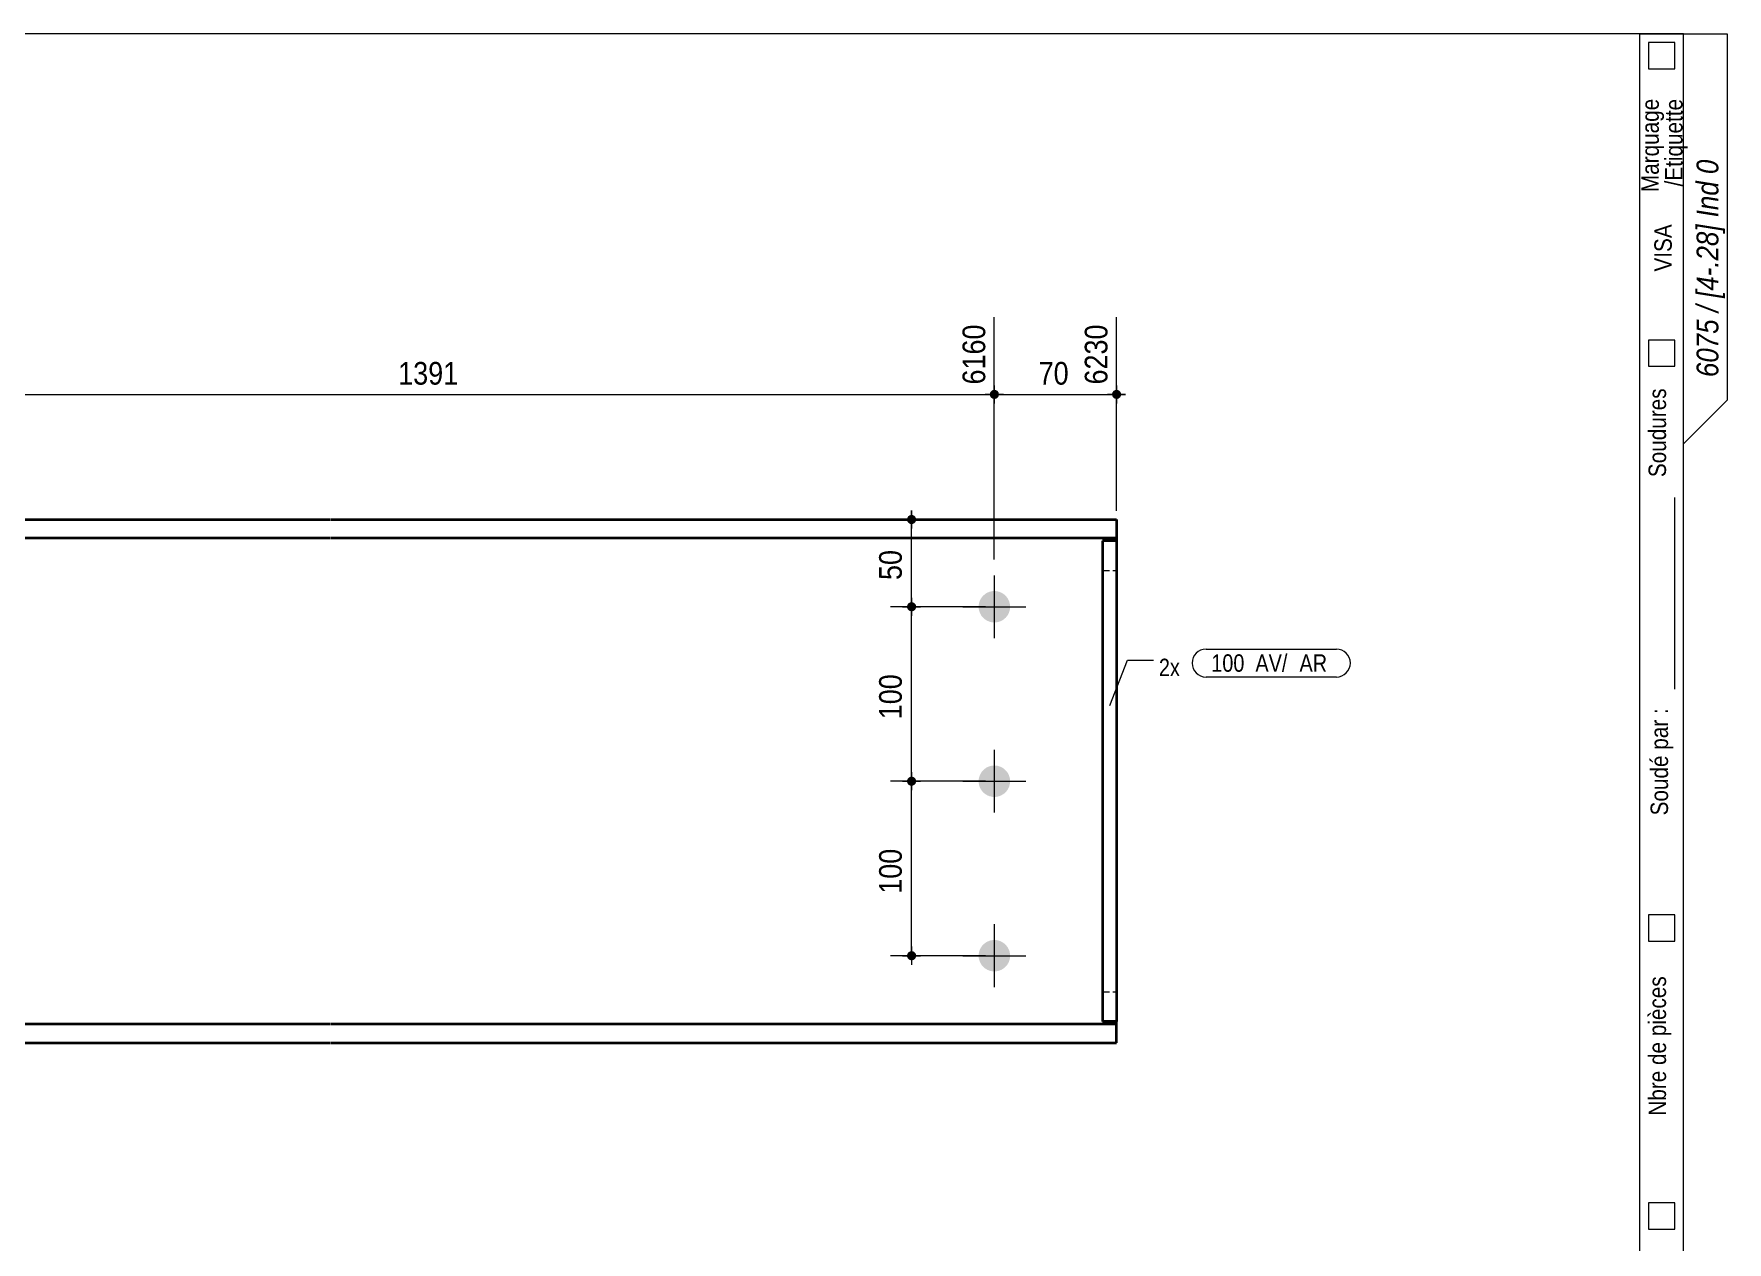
# Model space of a CAD drawing. Header units: millimetres. Extents: x 2 to 410, y 5 to 282.
# Drawn here: x 216 to 410, y 143.5 to 282 of the extents above; entities that cross this region are included whole.
import ezdxf

# ---------------------------------------------------------------- set-up
doc = ezdxf.new("R2010")
doc.units = ezdxf.units.MM
doc.linetypes.add('CACHE2', pattern=[1.190625, 0.79375, -0.396875])
for name, color, linetype, lineweight in [('Autre type objet', 1, 'Continuous', 0), ('Boulon', 7, 'Continuous', 0), ('Cache', 7, 'Continuous', 0), ('Cotation', 7, 'Continuous', 0), ('Feuille dessin', 5, 'Continuous', 0), ('Piece', 2, 'Continuous', 0), ('Repère pièce', 3, 'Continuous', 0)]:
    doc.layers.add(name, color=color, linetype=linetype, lineweight=lineweight)
doc.styles.add('ARIAL', font='ARIAL.TTF')
doc.styles.add('ARIAL_ITALIC', font='ARIALI.TTF')
doc.styles.add('COMIC_SANS_MS', font='COMIC.TTF')

# ---------------------------------------------------------------- blocks, each defined once
blk = doc.blocks.new('*A4')
at = {"layer": 'Boulon'}
for points in [[(327.85, 216.29), (327.85, 216.24), (327.85, 216.2), (327.85, 216.15), (327.84, 216.11), (327.84, 216.07), (327.83, 216.02), (327.82, 215.98), (327.81, 215.94), (327.8, 215.89), (327.79, 215.85), (327.78, 215.81), (327.76, 215.77), (327.75, 215.72), (327.73, 215.68), (327.72, 215.64), (327.7, 215.6), (327.68, 215.56), (327.66, 215.52), (327.64, 215.48), (327.62, 215.44), (327.6, 215.41), (327.58, 215.37), (327.55, 215.33), (327.53, 215.29), (327.5, 215.26), (327.47, 215.22), (327.45, 215.19), (327.42, 215.16), (327.39, 215.12), (327.36, 215.09), (327.33, 215.06), (327.3, 215.03), (327.26, 215), (327.23, 214.97), (327.2, 214.94), (327.16, 214.91), (327.13, 214.89), (327.09, 214.86), (327.05, 214.83), (327.02, 214.81), (326.98, 214.79), (326.94, 214.77), (326.9, 214.74), (326.86, 214.72), (326.82, 214.7), (326.78, 214.69), (326.74, 214.67), (326.7, 214.65), (326.66, 214.64), (326.62, 214.62), (326.58, 214.61), (326.54, 214.6), (326.49, 214.59), (326.45, 214.58), (326.41, 214.57), (326.36, 214.56), (326.32, 214.55), (326.28, 214.54), (326.23, 214.54), (326.19, 214.54), (326.14, 214.53), (326.1, 214.53), (326.05, 214.53), (326.01, 214.53), (325.97, 214.53), (325.92, 214.54), (325.88, 214.54), (325.83, 214.54), (325.79, 214.55), (325.75, 214.56), (325.7, 214.57), (325.66, 214.58), (325.62, 214.59), (325.57, 214.6), (325.53, 214.61), (325.49, 214.62), (325.45, 214.64), (325.41, 214.65), (325.37, 214.67), (325.33, 214.69), (325.29, 214.7), (325.25, 214.72), (325.21, 214.74), (325.17, 214.77), (325.13, 214.79), (325.09, 214.81), (325.05, 214.83), (325.02, 214.86), (324.98, 214.89), (324.95, 214.91), (324.91, 214.94), (324.88, 214.97), (324.85, 215), (324.81, 215.03), (324.78, 215.06), (324.75, 215.09), (324.72, 215.12), (324.69, 215.16), (324.66, 215.19), (324.64, 215.22), (324.61, 215.26), (324.58, 215.29), (324.56, 215.33), (324.53, 215.37), (324.51, 215.41), (324.49, 215.44), (324.47, 215.48), (324.45, 215.52), (324.43, 215.56), (324.41, 215.6), (324.39, 215.64), (324.38, 215.68), (324.36, 215.72), (324.35, 215.77), (324.33, 215.81), (324.32, 215.85), (324.31, 215.89), (324.3, 215.94), (324.29, 215.98), (324.28, 216.02), (324.27, 216.07), (324.27, 216.11), (324.26, 216.15), (324.26, 216.2), (324.26, 216.24), (324.26, 216.29), (324.25, 216.33), (324.26, 216.38), (324.26, 216.42), (324.26, 216.46), (324.26, 216.51), (324.27, 216.55), (324.27, 216.6), (324.28, 216.64), (324.29, 216.68), (324.3, 216.73), (324.31, 216.77), (324.32, 216.81), (324.33, 216.85), (324.35, 216.9), (324.36, 216.94), (324.38, 216.98), (324.39, 217.02), (324.41, 217.06), (324.43, 217.1), (324.45, 217.14), (324.47, 217.18), (324.49, 217.22), (324.51, 217.26), (324.53, 217.29), (324.56, 217.33), (324.58, 217.37), (324.61, 217.4), (324.64, 217.44), (324.66, 217.47), (324.69, 217.51), (324.72, 217.54), (324.75, 217.57), (324.78, 217.6), (324.81, 217.63), (324.85, 217.67), (324.88, 217.69), (324.91, 217.72), (324.95, 217.75), (324.98, 217.78), (325.02, 217.8), (325.05, 217.83), (325.09, 217.85), (325.13, 217.88), (325.17, 217.9), (325.21, 217.92), (325.25, 217.94), (325.29, 217.96), (325.33, 217.98), (325.37, 217.99), (325.41, 218.01), (325.45, 218.03), (325.49, 218.04), (325.53, 218.05), (325.57, 218.07), (325.62, 218.08), (325.66, 218.09), (325.7, 218.1), (325.75, 218.1), (325.79, 218.11), (325.83, 218.12), (325.88, 218.12), (325.92, 218.13), (325.97, 218.13), (326.01, 218.13), (326.05, 218.13), (326.1, 218.13), (326.14, 218.13), (326.19, 218.13), (326.23, 218.12), (326.28, 218.12), (326.32, 218.11), (326.36, 218.1), (326.41, 218.1), (326.45, 218.09), (326.49, 218.08), (326.54, 218.07), (326.58, 218.05), (326.62, 218.04), (326.66, 218.03), (326.7, 218.01), (326.74, 217.99), (326.78, 217.98), (326.82, 217.96), (326.86, 217.94), (326.9, 217.92), (326.94, 217.9), (326.98, 217.88), (327.02, 217.85), (327.05, 217.83), (327.09, 217.8), (327.13, 217.78), (327.16, 217.75), (327.2, 217.72), (327.23, 217.69), (327.26, 217.67), (327.3, 217.63), (327.33, 217.6), (327.36, 217.57), (327.39, 217.54), (327.42, 217.51), (327.45, 217.47), (327.47, 217.44), (327.5, 217.4), (327.53, 217.37), (327.55, 217.33), (327.58, 217.29), (327.6, 217.26), (327.62, 217.22), (327.64, 217.18), (327.66, 217.14), (327.68, 217.1), (327.7, 217.06), (327.72, 217.02), (327.73, 216.98), (327.75, 216.94), (327.76, 216.9), (327.78, 216.85), (327.79, 216.81), (327.8, 216.77), (327.81, 216.73), (327.82, 216.68), (327.83, 216.64), (327.84, 216.6), (327.84, 216.55), (327.85, 216.51), (327.85, 216.46), (327.85, 216.42), (327.85, 216.38), (327.85, 216.33)], [(327.85, 196.29), (327.85, 196.24), (327.85, 196.2), (327.85, 196.15), (327.84, 196.11), (327.84, 196.07), (327.83, 196.02), (327.82, 195.98), (327.81, 195.94), (327.8, 195.89), (327.79, 195.85), (327.78, 195.81), (327.76, 195.77), (327.75, 195.72), (327.73, 195.68), (327.72, 195.64), (327.7, 195.6), (327.68, 195.56), (327.66, 195.52), (327.64, 195.48), (327.62, 195.44), (327.6, 195.41), (327.58, 195.37), (327.55, 195.33), (327.53, 195.29), (327.5, 195.26), (327.47, 195.22), (327.45, 195.19), (327.42, 195.16), (327.39, 195.12), (327.36, 195.09), (327.33, 195.06), (327.3, 195.03), (327.26, 195), (327.23, 194.97), (327.2, 194.94), (327.16, 194.91), (327.13, 194.89), (327.09, 194.86), (327.05, 194.83), (327.02, 194.81), (326.98, 194.79), (326.94, 194.77), (326.9, 194.74), (326.86, 194.72), (326.82, 194.7), (326.78, 194.69), (326.74, 194.67), (326.7, 194.65), (326.66, 194.64), (326.62, 194.62), (326.58, 194.61), (326.54, 194.6), (326.49, 194.59), (326.45, 194.58), (326.41, 194.57), (326.36, 194.56), (326.32, 194.55), (326.28, 194.54), (326.23, 194.54), (326.19, 194.54), (326.14, 194.53), (326.1, 194.53), (326.05, 194.53), (326.01, 194.53), (325.97, 194.53), (325.92, 194.54), (325.88, 194.54), (325.83, 194.54), (325.79, 194.55), (325.75, 194.56), (325.7, 194.57), (325.66, 194.58), (325.62, 194.59), (325.57, 194.6), (325.53, 194.61), (325.49, 194.62), (325.45, 194.64), (325.41, 194.65), (325.37, 194.67), (325.33, 194.69), (325.29, 194.7), (325.25, 194.72), (325.21, 194.74), (325.17, 194.77), (325.13, 194.79), (325.09, 194.81), (325.05, 194.83), (325.02, 194.86), (324.98, 194.89), (324.95, 194.91), (324.91, 194.94), (324.88, 194.97), (324.85, 195), (324.81, 195.03), (324.78, 195.06), (324.75, 195.09), (324.72, 195.12), (324.69, 195.16), (324.66, 195.19), (324.64, 195.22), (324.61, 195.26), (324.58, 195.29), (324.56, 195.33), (324.53, 195.37), (324.51, 195.41), (324.49, 195.44), (324.47, 195.48), (324.45, 195.52), (324.43, 195.56), (324.41, 195.6), (324.39, 195.64), (324.38, 195.68), (324.36, 195.72), (324.35, 195.77), (324.33, 195.81), (324.32, 195.85), (324.31, 195.89), (324.3, 195.94), (324.29, 195.98), (324.28, 196.02), (324.27, 196.07), (324.27, 196.11), (324.26, 196.15), (324.26, 196.2), (324.26, 196.24), (324.26, 196.29), (324.25, 196.33), (324.26, 196.38), (324.26, 196.42), (324.26, 196.46), (324.26, 196.51), (324.27, 196.55), (324.27, 196.6), (324.28, 196.64), (324.29, 196.68), (324.3, 196.73), (324.31, 196.77), (324.32, 196.81), (324.33, 196.85), (324.35, 196.9), (324.36, 196.94), (324.38, 196.98), (324.39, 197.02), (324.41, 197.06), (324.43, 197.1), (324.45, 197.14), (324.47, 197.18), (324.49, 197.22), (324.51, 197.26), (324.53, 197.29), (324.56, 197.33), (324.58, 197.37), (324.61, 197.4), (324.64, 197.44), (324.66, 197.47), (324.69, 197.51), (324.72, 197.54), (324.75, 197.57), (324.78, 197.6), (324.81, 197.63), (324.85, 197.67), (324.88, 197.69), (324.91, 197.72), (324.95, 197.75), (324.98, 197.78), (325.02, 197.8), (325.05, 197.83), (325.09, 197.85), (325.13, 197.88), (325.17, 197.9), (325.21, 197.92), (325.25, 197.94), (325.29, 197.96), (325.33, 197.98), (325.37, 197.99), (325.41, 198.01), (325.45, 198.03), (325.49, 198.04), (325.53, 198.05), (325.57, 198.07), (325.62, 198.08), (325.66, 198.09), (325.7, 198.1), (325.75, 198.1), (325.79, 198.11), (325.83, 198.12), (325.88, 198.12), (325.92, 198.13), (325.97, 198.13), (326.01, 198.13), (326.05, 198.13), (326.1, 198.13), (326.14, 198.13), (326.19, 198.13), (326.23, 198.12), (326.28, 198.12), (326.32, 198.11), (326.36, 198.1), (326.41, 198.1), (326.45, 198.09), (326.49, 198.08), (326.54, 198.07), (326.58, 198.05), (326.62, 198.04), (326.66, 198.03), (326.7, 198.01), (326.74, 197.99), (326.78, 197.98), (326.82, 197.96), (326.86, 197.94), (326.9, 197.92), (326.94, 197.9), (326.98, 197.88), (327.02, 197.85), (327.05, 197.83), (327.09, 197.8), (327.13, 197.78), (327.16, 197.75), (327.2, 197.72), (327.23, 197.69), (327.26, 197.67), (327.3, 197.63), (327.33, 197.6), (327.36, 197.57), (327.39, 197.54), (327.42, 197.51), (327.45, 197.47), (327.47, 197.44), (327.5, 197.4), (327.53, 197.37), (327.55, 197.33), (327.58, 197.29), (327.6, 197.26), (327.62, 197.22), (327.64, 197.18), (327.66, 197.14), (327.68, 197.1), (327.7, 197.06), (327.72, 197.02), (327.73, 196.98), (327.75, 196.94), (327.76, 196.9), (327.78, 196.85), (327.79, 196.81), (327.8, 196.77), (327.81, 196.73), (327.82, 196.68), (327.83, 196.64), (327.84, 196.6), (327.84, 196.55), (327.85, 196.51), (327.85, 196.46), (327.85, 196.42), (327.85, 196.38), (327.85, 196.33)], [(327.85, 176.29), (327.85, 176.24), (327.85, 176.2), (327.85, 176.15), (327.84, 176.11), (327.84, 176.07), (327.83, 176.02), (327.82, 175.98), (327.81, 175.94), (327.8, 175.89), (327.79, 175.85), (327.78, 175.81), (327.76, 175.77), (327.75, 175.72), (327.73, 175.68), (327.72, 175.64), (327.7, 175.6), (327.68, 175.56), (327.66, 175.52), (327.64, 175.48), (327.62, 175.44), (327.6, 175.41), (327.58, 175.37), (327.55, 175.33), (327.53, 175.29), (327.5, 175.26), (327.47, 175.22), (327.45, 175.19), (327.42, 175.16), (327.39, 175.12), (327.36, 175.09), (327.33, 175.06), (327.3, 175.03), (327.26, 175), (327.23, 174.97), (327.2, 174.94), (327.16, 174.91), (327.13, 174.89), (327.09, 174.86), (327.05, 174.83), (327.02, 174.81), (326.98, 174.79), (326.94, 174.77), (326.9, 174.74), (326.86, 174.72), (326.82, 174.7), (326.78, 174.69), (326.74, 174.67), (326.7, 174.65), (326.66, 174.64), (326.62, 174.62), (326.58, 174.61), (326.54, 174.6), (326.49, 174.59), (326.45, 174.58), (326.41, 174.57), (326.36, 174.56), (326.32, 174.55), (326.28, 174.54), (326.23, 174.54), (326.19, 174.54), (326.14, 174.53), (326.1, 174.53), (326.05, 174.53), (326.01, 174.53), (325.97, 174.53), (325.92, 174.54), (325.88, 174.54), (325.83, 174.54), (325.79, 174.55), (325.75, 174.56), (325.7, 174.57), (325.66, 174.58), (325.62, 174.59), (325.57, 174.6), (325.53, 174.61), (325.49, 174.62), (325.45, 174.64), (325.41, 174.65), (325.37, 174.67), (325.33, 174.69), (325.29, 174.7), (325.25, 174.72), (325.21, 174.74), (325.17, 174.77), (325.13, 174.79), (325.09, 174.81), (325.05, 174.83), (325.02, 174.86), (324.98, 174.89), (324.95, 174.91), (324.91, 174.94), (324.88, 174.97), (324.85, 175), (324.81, 175.03), (324.78, 175.06), (324.75, 175.09), (324.72, 175.12), (324.69, 175.16), (324.66, 175.19), (324.64, 175.22), (324.61, 175.26), (324.58, 175.29), (324.56, 175.33), (324.53, 175.37), (324.51, 175.41), (324.49, 175.44), (324.47, 175.48), (324.45, 175.52), (324.43, 175.56), (324.41, 175.6), (324.39, 175.64), (324.38, 175.68), (324.36, 175.72), (324.35, 175.77), (324.33, 175.81), (324.32, 175.85), (324.31, 175.89), (324.3, 175.94), (324.29, 175.98), (324.28, 176.02), (324.27, 176.07), (324.27, 176.11), (324.26, 176.15), (324.26, 176.2), (324.26, 176.24), (324.26, 176.29), (324.25, 176.33), (324.26, 176.38), (324.26, 176.42), (324.26, 176.46), (324.26, 176.51), (324.27, 176.55), (324.27, 176.6), (324.28, 176.64), (324.29, 176.68), (324.3, 176.73), (324.31, 176.77), (324.32, 176.81), (324.33, 176.85), (324.35, 176.9), (324.36, 176.94), (324.38, 176.98), (324.39, 177.02), (324.41, 177.06), (324.43, 177.1), (324.45, 177.14), (324.47, 177.18), (324.49, 177.22), (324.51, 177.26), (324.53, 177.29), (324.56, 177.33), (324.58, 177.37), (324.61, 177.4), (324.64, 177.44), (324.66, 177.47), (324.69, 177.51), (324.72, 177.54), (324.75, 177.57), (324.78, 177.6), (324.81, 177.63), (324.85, 177.67), (324.88, 177.69), (324.91, 177.72), (324.95, 177.75), (324.98, 177.78), (325.02, 177.8), (325.05, 177.83), (325.09, 177.85), (325.13, 177.88), (325.17, 177.9), (325.21, 177.92), (325.25, 177.94), (325.29, 177.96), (325.33, 177.98), (325.37, 177.99), (325.41, 178.01), (325.45, 178.03), (325.49, 178.04), (325.53, 178.05), (325.57, 178.07), (325.62, 178.08), (325.66, 178.09), (325.7, 178.1), (325.75, 178.1), (325.79, 178.11), (325.83, 178.12), (325.88, 178.12), (325.92, 178.13), (325.97, 178.13), (326.01, 178.13), (326.05, 178.13), (326.1, 178.13), (326.14, 178.13), (326.19, 178.13), (326.23, 178.12), (326.28, 178.12), (326.32, 178.11), (326.36, 178.1), (326.41, 178.1), (326.45, 178.09), (326.49, 178.08), (326.54, 178.07), (326.58, 178.05), (326.62, 178.04), (326.66, 178.03), (326.7, 178.01), (326.74, 177.99), (326.78, 177.98), (326.82, 177.96), (326.86, 177.94), (326.9, 177.92), (326.94, 177.9), (326.98, 177.88), (327.02, 177.85), (327.05, 177.83), (327.09, 177.8), (327.13, 177.78), (327.16, 177.75), (327.2, 177.72), (327.23, 177.69), (327.26, 177.67), (327.3, 177.63), (327.33, 177.6), (327.36, 177.57), (327.39, 177.54), (327.42, 177.51), (327.45, 177.47), (327.47, 177.44), (327.5, 177.4), (327.53, 177.37), (327.55, 177.33), (327.58, 177.29), (327.6, 177.26), (327.62, 177.22), (327.64, 177.18), (327.66, 177.14), (327.68, 177.1), (327.7, 177.06), (327.72, 177.02), (327.73, 176.98), (327.75, 176.94), (327.76, 176.9), (327.78, 176.85), (327.79, 176.81), (327.8, 176.77), (327.81, 176.73), (327.82, 176.68), (327.83, 176.64), (327.84, 176.6), (327.84, 176.55), (327.85, 176.51), (327.85, 176.46), (327.85, 176.42), (327.85, 176.38), (327.85, 176.33)]]:
    blk.add_hatch(color=256, dxfattribs=at).paths.add_polyline_path(points, flags=17)
at = {"layer": 'Boulon', "linetype": 'Continuous', "lineweight": 0}
for p, q in [((326.05, 219.93), (326.05, 212.73)), ((322.45, 216.33), (329.65, 216.33)), ((326.05, 199.93), (326.05, 192.73)), ((322.45, 196.33), (329.65, 196.33)), ((326.05, 179.93), (326.05, 172.73)), ((322.45, 176.33), (329.65, 176.33))]:
    blk.add_line(p, q, dxfattribs=at)
blk = doc.blocks.new('*A5')
at = {"layer": 'Cache', "color": 7, "linetype": 'CACHE2', "lineweight": 20}
blk.add_line((340.05466, 168.791338), (340.05466, 223.871336), dxfattribs=at)
at = {"layer": 'Piece', "color": 2, "linetype": 'Continuous', "lineweight": 40}
for p, q in [((123.612097, 226.331336), (249.95466, 226.331336)), ((250.05466, 226.331336), (340.05466, 226.331336)), ((340.05466, 226.331336), (340.05466, 223.871336)), ((249.95466, 224.191336), (123.612097, 224.191336)), ((340.05466, 224.191336), (250.05466, 224.191336)), ((340.05466, 166.331336), (340.05466, 168.791338)), ((249.95466, 168.471336), (123.612097, 168.471336)), ((340.05466, 168.471336), (250.05466, 168.471336)), ((123.612097, 166.331336), (249.95466, 166.331336)), ((250.05466, 166.331336), (340.05466, 166.331336))]:
    blk.add_line(p, q, dxfattribs=at)
blk = doc.blocks.new('*A6')
at = {"layer": 'Cache', "color": 7, "linetype": 'CACHE2', "lineweight": 20}
for p, q in [((338.45466, 220.471336), (340.05466, 220.471336)), ((338.45466, 172.191338), (340.05466, 172.191338))]:
    blk.add_line(p, q, dxfattribs=at)
at = {"layer": 'Piece', "color": 2, "linetype": 'Continuous', "lineweight": 40}
for p, q in [((340.05466, 223.871336), (338.45466, 223.871336)), ((338.45466, 223.871336), (338.45466, 168.791338)), ((340.05466, 223.871336), (340.05466, 168.791338)), ((340.05466, 168.791338), (338.45466, 168.791338))]:
    blk.add_line(p, q, dxfattribs=at)
blk = doc.blocks.new('*A7')
at = {"layer": 'Cache', "color": 7, "linetype": 'CACHE2', "lineweight": 20}
for p, q in [((340.05466, 223.871336), (338.45466, 223.871336)), ((338.45466, 223.871336), (338.45466, 168.791338)), ((340.05466, 168.791338), (340.05466, 223.871336)), ((338.45466, 220.471336), (340.05466, 220.471336)), ((338.45466, 172.191338), (340.05466, 172.191338)), ((338.45466, 168.791338), (340.05466, 168.791338))]:
    blk.add_line(p, q, dxfattribs=at)
blk = doc.blocks.new('*A15')
at = {"layer": 'Feuille dessin', "linetype": 'Continuous', "lineweight": 0}
for p, q in [((405, 282), (5, 282)), ((405, 5), (405, 282))]:
    blk.add_line(p, q, dxfattribs=at)
blk = doc.blocks.new('*A16')
at = {"layer": 'Autre type objet', "linetype": 'Continuous', "lineweight": 0}
for p, q in [((400, 37), (400, 282)), ((400, 282), (410, 282)), ((405, 37), (405, 282)), ((410, 282), (410, 240)), ((401, 281), (401, 278)), ((404, 281), (401, 281)), ((404, 278), (404, 281)), ((401, 278), (404, 278)), ((404, 246.898947), (401, 246.898947)), ((401, 246.898947), (401, 243.898947)), ((404, 243.898947), (404, 246.898947)), ((401, 243.898947), (404, 243.898947)), ((410, 240), (405, 235)), ((404, 206.87143), (404, 228.87143)), ((401, 181), (401, 178)), ((404, 181), (401, 181)), ((404, 178), (404, 181)), ((401, 178), (404, 178)), ((401, 148), (401, 145)), ((404, 148), (401, 148)), ((404, 145), (404, 148)), ((401, 145), (404, 145)), ((404, 102), (404, 124)), ((400, 37), (405, 37))]:
    blk.add_line(p, q, dxfattribs=at)
at = {"layer": 'Autre type objet', "width": 0.85}
for s, height, style, p in [('Marquage', 2, 'ARIAL', (402.175102, 263.861793)), ('/Etiquette', 2, 'ARIAL', (404.882157, 264.509258)), ('6075 / [4-.28] Ind 0', 2.5, 'ARIAL_ITALIC', (409, 242.657715)), ('VISA', 2, 'ARIAL', (403.660159, 254.754913)), ('Soudures', 2, 'ARIAL', (403, 231.189963)), ('Soudé par :', 2, 'ARIAL', (403.230161, 192.415081)), ('Nbre de pièces', 2, 'ARIAL', (403, 158)), ('Dimensions', 2, 'ARIAL', (403, 129.364258)), ('Pointé par :', 2, 'ARIAL', (403, 87)), ('CONTROLE FABRICATION', 2.5, 'ARIAL', (404, 40))]:
    blk.add_text(s, height=height, rotation=90, dxfattribs=dict(at, style=style)).set_placement(p)
blk = doc.blocks.new('*A24')
at = {"layer": 'Cotation'}
for points in [[(197.16, 240.15), (197.13, 240.16), (197.11, 240.16), (197.08, 240.16), (197.06, 240.17), (197.03, 240.18), (197.01, 240.18), (196.98, 240.19), (196.96, 240.2), (196.94, 240.21), (196.92, 240.23), (196.89, 240.24), (196.87, 240.26), (196.85, 240.27), (196.83, 240.29), (196.82, 240.31), (196.8, 240.32), (196.78, 240.34), (196.77, 240.36), (196.75, 240.38), (196.74, 240.41), (196.72, 240.43), (196.71, 240.45), (196.7, 240.47), (196.69, 240.5), (196.69, 240.52), (196.68, 240.55), (196.67, 240.57), (196.67, 240.6), (196.67, 240.62), (196.66, 240.65), (196.66, 240.67), (196.66, 240.7), (196.67, 240.72), (196.67, 240.75), (196.67, 240.77), (196.68, 240.8), (196.69, 240.82), (196.69, 240.85), (196.7, 240.87), (196.71, 240.9), (196.72, 240.92), (196.74, 240.94), (196.75, 240.96), (196.77, 240.98), (196.78, 241), (196.8, 241.02), (196.82, 241.04), (196.83, 241.06), (196.85, 241.08), (196.87, 241.09), (196.89, 241.11), (196.92, 241.12), (196.94, 241.13), (196.96, 241.14), (196.98, 241.15), (197.01, 241.16), (197.03, 241.17), (197.06, 241.18), (197.08, 241.18), (197.11, 241.19), (197.13, 241.19), (197.16, 241.19), (197.18, 241.19), (197.21, 241.19), (197.23, 241.19), (197.26, 241.19), (197.28, 241.18), (197.31, 241.18), (197.33, 241.17), (197.36, 241.16), (197.38, 241.15), (197.41, 241.14), (197.43, 241.13), (197.45, 241.12), (197.47, 241.11), (197.49, 241.09), (197.51, 241.08), (197.53, 241.06), (197.55, 241.04), (197.57, 241.02), (197.59, 241), (197.6, 240.98), (197.62, 240.96), (197.63, 240.94), (197.64, 240.92), (197.65, 240.9), (197.66, 240.87), (197.67, 240.85), (197.68, 240.82), (197.69, 240.8), (197.69, 240.77), (197.7, 240.75), (197.7, 240.72), (197.7, 240.7), (197.7, 240.67), (197.7, 240.65), (197.7, 240.62), (197.7, 240.6), (197.69, 240.57), (197.69, 240.55), (197.68, 240.52), (197.67, 240.5), (197.66, 240.47), (197.65, 240.45), (197.64, 240.43), (197.63, 240.41), (197.62, 240.38), (197.6, 240.36), (197.59, 240.34), (197.57, 240.32), (197.55, 240.31), (197.53, 240.29), (197.51, 240.27), (197.49, 240.26), (197.47, 240.24), (197.45, 240.23), (197.43, 240.21), (197.41, 240.2), (197.38, 240.19), (197.36, 240.18), (197.33, 240.18), (197.31, 240.17), (197.28, 240.16), (197.26, 240.16), (197.23, 240.16), (197.21, 240.15), (197.18, 240.15)], [(326.03, 240.15), (326, 240.16), (325.98, 240.16), (325.95, 240.16), (325.93, 240.17), (325.9, 240.18), (325.88, 240.18), (325.86, 240.19), (325.83, 240.2), (325.81, 240.21), (325.79, 240.23), (325.77, 240.24), (325.75, 240.26), (325.73, 240.27), (325.71, 240.29), (325.69, 240.31), (325.67, 240.32), (325.65, 240.34), (325.64, 240.36), (325.62, 240.38), (325.61, 240.41), (325.6, 240.43), (325.58, 240.45), (325.57, 240.47), (325.57, 240.5), (325.56, 240.52), (325.55, 240.55), (325.54, 240.57), (325.54, 240.6), (325.54, 240.62), (325.54, 240.65), (325.53, 240.67), (325.54, 240.7), (325.54, 240.72), (325.54, 240.75), (325.54, 240.77), (325.55, 240.8), (325.56, 240.82), (325.57, 240.85), (325.57, 240.87), (325.58, 240.9), (325.6, 240.92), (325.61, 240.94), (325.62, 240.96), (325.64, 240.98), (325.65, 241), (325.67, 241.02), (325.69, 241.04), (325.71, 241.06), (325.73, 241.08), (325.75, 241.09), (325.77, 241.11), (325.79, 241.12), (325.81, 241.13), (325.83, 241.14), (325.86, 241.15), (325.88, 241.16), (325.9, 241.17), (325.93, 241.18), (325.95, 241.18), (325.98, 241.19), (326, 241.19), (326.03, 241.19), (326.05, 241.19), (326.08, 241.19), (326.11, 241.19), (326.13, 241.19), (326.16, 241.18), (326.18, 241.18), (326.21, 241.17), (326.23, 241.16), (326.25, 241.15), (326.28, 241.14), (326.3, 241.13), (326.32, 241.12), (326.34, 241.11), (326.36, 241.09), (326.38, 241.08), (326.4, 241.06), (326.42, 241.04), (326.44, 241.02), (326.46, 241), (326.47, 240.98), (326.49, 240.96), (326.5, 240.94), (326.51, 240.92), (326.53, 240.9), (326.54, 240.87), (326.54, 240.85), (326.55, 240.82), (326.56, 240.8), (326.56, 240.77), (326.57, 240.75), (326.57, 240.72), (326.57, 240.7), (326.57, 240.67), (326.57, 240.65), (326.57, 240.62), (326.57, 240.6), (326.56, 240.57), (326.56, 240.55), (326.55, 240.52), (326.54, 240.5), (326.54, 240.47), (326.53, 240.45), (326.51, 240.43), (326.5, 240.41), (326.49, 240.38), (326.47, 240.36), (326.46, 240.34), (326.44, 240.32), (326.42, 240.31), (326.4, 240.29), (326.38, 240.27), (326.36, 240.26), (326.34, 240.24), (326.32, 240.23), (326.3, 240.21), (326.28, 240.2), (326.25, 240.19), (326.23, 240.18), (326.21, 240.18), (326.18, 240.17), (326.16, 240.16), (326.13, 240.16), (326.11, 240.16), (326.08, 240.15), (326.05, 240.15)]]:
    blk.add_hatch(color=256, dxfattribs=at).paths.add_polyline_path(points, flags=17)
at = {"layer": 'Cotation', "linetype": 'Continuous', "lineweight": 0}
for p, q in [((197.18, 218.93), (197.18, 249.53)), ((326.05, 221.73), (326.05, 249.53)), ((198.22, 240.67), (196.14, 240.67)), ((197.18, 240.67), (196.14, 240.67)), ((197.18, 241.71), (197.18, 239.63)), ((197.18, 240.67), (326.05, 240.67)), ((327.09, 240.67), (325.01, 240.67)), ((326.05, 241.71), (326.05, 239.63)), ((326.05, 240.67), (327.09, 240.67))]:
    blk.add_line(p, q, dxfattribs=at)
at = {"layer": 'Cotation'}
for p in [(197.18, 240.67), (326.05, 240.67)]:
    blk.add_point(p, dxfattribs=at)
at = {"layer": 'Cotation', "style": 'ARIAL', "width": 0.85}
blk.add_text('6160', height=2.6, rotation=90.0002, dxfattribs=at).set_placement((325.01, 241.81))
blk.add_text('1391', height=2.6, dxfattribs=at).set_placement((257.76, 241.79))
blk = doc.blocks.new('*A25')
at = {"layer": 'Cotation'}
for points in [[(326.03, 240.15), (326, 240.16), (325.98, 240.16), (325.95, 240.16), (325.93, 240.17), (325.9, 240.18), (325.88, 240.18), (325.86, 240.19), (325.83, 240.2), (325.81, 240.21), (325.79, 240.23), (325.77, 240.24), (325.75, 240.26), (325.73, 240.27), (325.71, 240.29), (325.69, 240.31), (325.67, 240.32), (325.65, 240.34), (325.64, 240.36), (325.62, 240.38), (325.61, 240.41), (325.6, 240.43), (325.58, 240.45), (325.57, 240.47), (325.57, 240.5), (325.56, 240.52), (325.55, 240.55), (325.54, 240.57), (325.54, 240.6), (325.54, 240.62), (325.54, 240.65), (325.53, 240.67), (325.54, 240.7), (325.54, 240.72), (325.54, 240.75), (325.54, 240.77), (325.55, 240.8), (325.56, 240.82), (325.57, 240.85), (325.57, 240.87), (325.58, 240.9), (325.6, 240.92), (325.61, 240.94), (325.62, 240.96), (325.64, 240.98), (325.65, 241), (325.67, 241.02), (325.69, 241.04), (325.71, 241.06), (325.73, 241.08), (325.75, 241.09), (325.77, 241.11), (325.79, 241.12), (325.81, 241.13), (325.83, 241.14), (325.86, 241.15), (325.88, 241.16), (325.9, 241.17), (325.93, 241.18), (325.95, 241.18), (325.98, 241.19), (326, 241.19), (326.03, 241.19), (326.05, 241.19), (326.08, 241.19), (326.11, 241.19), (326.13, 241.19), (326.16, 241.18), (326.18, 241.18), (326.21, 241.17), (326.23, 241.16), (326.25, 241.15), (326.28, 241.14), (326.3, 241.13), (326.32, 241.12), (326.34, 241.11), (326.36, 241.09), (326.38, 241.08), (326.4, 241.06), (326.42, 241.04), (326.44, 241.02), (326.46, 241), (326.47, 240.98), (326.49, 240.96), (326.5, 240.94), (326.51, 240.92), (326.53, 240.9), (326.54, 240.87), (326.54, 240.85), (326.55, 240.82), (326.56, 240.8), (326.56, 240.77), (326.57, 240.75), (326.57, 240.72), (326.57, 240.7), (326.57, 240.67), (326.57, 240.65), (326.57, 240.62), (326.57, 240.6), (326.56, 240.57), (326.56, 240.55), (326.55, 240.52), (326.54, 240.5), (326.54, 240.47), (326.53, 240.45), (326.51, 240.43), (326.5, 240.41), (326.49, 240.38), (326.47, 240.36), (326.46, 240.34), (326.44, 240.32), (326.42, 240.31), (326.4, 240.29), (326.38, 240.27), (326.36, 240.26), (326.34, 240.24), (326.32, 240.23), (326.3, 240.21), (326.28, 240.2), (326.25, 240.19), (326.23, 240.18), (326.21, 240.18), (326.18, 240.17), (326.16, 240.16), (326.13, 240.16), (326.11, 240.16), (326.08, 240.15), (326.05, 240.15)], [(340.03, 240.15), (340, 240.16), (339.98, 240.16), (339.95, 240.16), (339.93, 240.17), (339.9, 240.18), (339.88, 240.18), (339.86, 240.19), (339.83, 240.2), (339.81, 240.21), (339.79, 240.23), (339.77, 240.24), (339.74, 240.26), (339.72, 240.27), (339.71, 240.29), (339.69, 240.31), (339.67, 240.32), (339.65, 240.34), (339.64, 240.36), (339.62, 240.38), (339.61, 240.41), (339.6, 240.43), (339.58, 240.45), (339.57, 240.47), (339.57, 240.5), (339.56, 240.52), (339.55, 240.55), (339.54, 240.57), (339.54, 240.6), (339.54, 240.62), (339.54, 240.65), (339.53, 240.67), (339.54, 240.7), (339.54, 240.72), (339.54, 240.75), (339.54, 240.77), (339.55, 240.8), (339.56, 240.82), (339.57, 240.85), (339.57, 240.87), (339.58, 240.9), (339.6, 240.92), (339.61, 240.94), (339.62, 240.96), (339.64, 240.98), (339.65, 241), (339.67, 241.02), (339.69, 241.04), (339.71, 241.06), (339.72, 241.08), (339.74, 241.09), (339.77, 241.11), (339.79, 241.12), (339.81, 241.13), (339.83, 241.14), (339.86, 241.15), (339.88, 241.16), (339.9, 241.17), (339.93, 241.18), (339.95, 241.18), (339.98, 241.19), (340, 241.19), (340.03, 241.19), (340.05, 241.19), (340.08, 241.19), (340.11, 241.19), (340.13, 241.19), (340.16, 241.18), (340.18, 241.18), (340.21, 241.17), (340.23, 241.16), (340.25, 241.15), (340.28, 241.14), (340.3, 241.13), (340.32, 241.12), (340.34, 241.11), (340.36, 241.09), (340.38, 241.08), (340.4, 241.06), (340.42, 241.04), (340.44, 241.02), (340.46, 241), (340.47, 240.98), (340.49, 240.96), (340.5, 240.94), (340.51, 240.92), (340.52, 240.9), (340.54, 240.87), (340.54, 240.85), (340.55, 240.82), (340.56, 240.8), (340.56, 240.77), (340.57, 240.75), (340.57, 240.72), (340.57, 240.7), (340.57, 240.67), (340.57, 240.65), (340.57, 240.62), (340.57, 240.6), (340.56, 240.57), (340.56, 240.55), (340.55, 240.52), (340.54, 240.5), (340.54, 240.47), (340.52, 240.45), (340.51, 240.43), (340.5, 240.41), (340.49, 240.38), (340.47, 240.36), (340.46, 240.34), (340.44, 240.32), (340.42, 240.31), (340.4, 240.29), (340.38, 240.27), (340.36, 240.26), (340.34, 240.24), (340.32, 240.23), (340.3, 240.21), (340.28, 240.2), (340.25, 240.19), (340.23, 240.18), (340.21, 240.18), (340.18, 240.17), (340.16, 240.16), (340.13, 240.16), (340.11, 240.16), (340.08, 240.15), (340.05, 240.15)]]:
    blk.add_hatch(color=256, dxfattribs=at).paths.add_polyline_path(points, flags=17)
at = {"layer": 'Cotation', "linetype": 'Continuous', "lineweight": 0}
for p, q in [((326.05, 221.73), (326.05, 249.53)), ((340.05, 227.33), (340.05, 249.53)), ((327.09, 240.67), (325.01, 240.67)), ((326.05, 240.67), (325.01, 240.67)), ((326.05, 241.71), (326.05, 239.63)), ((326.05, 240.67), (340.05, 240.67)), ((341.09, 240.67), (339.01, 240.67)), ((340.05, 241.71), (340.05, 239.63)), ((340.05, 240.67), (341.09, 240.67))]:
    blk.add_line(p, q, dxfattribs=at)
at = {"layer": 'Cotation'}
for p in [(326.05, 240.67), (340.05, 240.67)]:
    blk.add_point(p, dxfattribs=at)
at = {"layer": 'Cotation', "style": 'ARIAL', "width": 0.85}
blk.add_text('6230', height=2.6, rotation=90.0002, dxfattribs=at).set_placement((339.01, 241.81))
blk.add_text('70', height=2.6, dxfattribs=at).set_placement((331.13, 241.79))
blk = doc.blocks.new('*A32')
at = {"layer": 'Cotation'}
for points in [[(316.54, 195.81), (316.52, 195.81), (316.49, 195.82), (316.47, 195.82), (316.44, 195.83), (316.42, 195.83), (316.39, 195.84), (316.37, 195.85), (316.35, 195.86), (316.32, 195.87), (316.3, 195.89), (316.28, 195.9), (316.26, 195.91), (316.24, 195.93), (316.22, 195.95), (316.2, 195.96), (316.18, 195.98), (316.17, 196), (316.15, 196.02), (316.14, 196.04), (316.12, 196.06), (316.11, 196.09), (316.1, 196.11), (316.09, 196.13), (316.08, 196.16), (316.07, 196.18), (316.06, 196.2), (316.06, 196.23), (316.05, 196.26), (316.05, 196.28), (316.05, 196.31), (316.05, 196.33), (316.05, 196.36), (316.05, 196.38), (316.05, 196.41), (316.06, 196.43), (316.06, 196.46), (316.07, 196.48), (316.08, 196.51), (316.09, 196.53), (316.1, 196.55), (316.11, 196.58), (316.12, 196.6), (316.14, 196.62), (316.15, 196.64), (316.17, 196.66), (316.18, 196.68), (316.2, 196.7), (316.22, 196.72), (316.24, 196.73), (316.26, 196.75), (316.28, 196.76), (316.3, 196.78), (316.32, 196.79), (316.35, 196.8), (316.37, 196.81), (316.39, 196.82), (316.42, 196.83), (316.44, 196.84), (316.47, 196.84), (316.49, 196.85), (316.52, 196.85), (316.54, 196.85), (316.57, 196.85), (316.59, 196.85), (316.62, 196.85), (316.65, 196.85), (316.67, 196.84), (316.7, 196.84), (316.72, 196.83), (316.74, 196.82), (316.77, 196.81), (316.79, 196.8), (316.81, 196.79), (316.84, 196.78), (316.86, 196.76), (316.88, 196.75), (316.9, 196.73), (316.92, 196.72), (316.94, 196.7), (316.95, 196.68), (316.97, 196.66), (316.99, 196.64), (317, 196.62), (317.02, 196.6), (317.03, 196.58), (317.04, 196.55), (317.05, 196.53), (317.06, 196.51), (317.07, 196.48), (317.07, 196.46), (317.08, 196.43), (317.08, 196.41), (317.09, 196.38), (317.09, 196.36), (317.09, 196.33), (317.09, 196.31), (317.09, 196.28), (317.08, 196.26), (317.08, 196.23), (317.07, 196.2), (317.07, 196.18), (317.06, 196.16), (317.05, 196.13), (317.04, 196.11), (317.03, 196.09), (317.02, 196.06), (317, 196.04), (316.99, 196.02), (316.97, 196), (316.95, 195.98), (316.94, 195.96), (316.92, 195.95), (316.9, 195.93), (316.88, 195.91), (316.86, 195.9), (316.84, 195.89), (316.81, 195.87), (316.79, 195.86), (316.77, 195.85), (316.74, 195.84), (316.72, 195.83), (316.7, 195.83), (316.67, 195.82), (316.65, 195.82), (316.62, 195.81), (316.59, 195.81), (316.57, 195.81)], [(316.54, 175.81), (316.52, 175.81), (316.49, 175.82), (316.47, 175.82), (316.44, 175.83), (316.42, 175.83), (316.39, 175.84), (316.37, 175.85), (316.35, 175.86), (316.32, 175.87), (316.3, 175.89), (316.28, 175.9), (316.26, 175.91), (316.24, 175.93), (316.22, 175.95), (316.2, 175.96), (316.18, 175.98), (316.17, 176), (316.15, 176.02), (316.14, 176.04), (316.12, 176.06), (316.11, 176.09), (316.1, 176.11), (316.09, 176.13), (316.08, 176.16), (316.07, 176.18), (316.06, 176.2), (316.06, 176.23), (316.05, 176.26), (316.05, 176.28), (316.05, 176.31), (316.05, 176.33), (316.05, 176.36), (316.05, 176.38), (316.05, 176.41), (316.06, 176.43), (316.06, 176.46), (316.07, 176.48), (316.08, 176.51), (316.09, 176.53), (316.1, 176.55), (316.11, 176.58), (316.12, 176.6), (316.14, 176.62), (316.15, 176.64), (316.17, 176.66), (316.18, 176.68), (316.2, 176.7), (316.22, 176.72), (316.24, 176.73), (316.26, 176.75), (316.28, 176.76), (316.3, 176.78), (316.32, 176.79), (316.35, 176.8), (316.37, 176.81), (316.39, 176.82), (316.42, 176.83), (316.44, 176.84), (316.47, 176.84), (316.49, 176.85), (316.52, 176.85), (316.54, 176.85), (316.57, 176.85), (316.59, 176.85), (316.62, 176.85), (316.65, 176.85), (316.67, 176.84), (316.7, 176.84), (316.72, 176.83), (316.74, 176.82), (316.77, 176.81), (316.79, 176.8), (316.81, 176.79), (316.84, 176.78), (316.86, 176.76), (316.88, 176.75), (316.9, 176.73), (316.92, 176.72), (316.94, 176.7), (316.95, 176.68), (316.97, 176.66), (316.99, 176.64), (317, 176.62), (317.02, 176.6), (317.03, 176.58), (317.04, 176.55), (317.05, 176.53), (317.06, 176.51), (317.07, 176.48), (317.07, 176.46), (317.08, 176.43), (317.08, 176.41), (317.09, 176.38), (317.09, 176.36), (317.09, 176.33), (317.09, 176.31), (317.09, 176.28), (317.08, 176.26), (317.08, 176.23), (317.07, 176.2), (317.07, 176.18), (317.06, 176.16), (317.05, 176.13), (317.04, 176.11), (317.03, 176.09), (317.02, 176.06), (317, 176.04), (316.99, 176.02), (316.97, 176), (316.95, 175.98), (316.94, 175.96), (316.92, 175.95), (316.9, 175.93), (316.88, 175.91), (316.86, 175.9), (316.84, 175.89), (316.81, 175.87), (316.79, 175.86), (316.77, 175.85), (316.74, 175.84), (316.72, 175.83), (316.7, 175.83), (316.67, 175.82), (316.65, 175.82), (316.62, 175.81), (316.59, 175.81), (316.57, 175.81)]]:
    blk.add_hatch(color=256, dxfattribs=at).paths.add_polyline_path(points, flags=17)
at = {"layer": 'Cotation', "linetype": 'Continuous', "lineweight": 0}
for p, q in [((325.05, 196.33), (314.15, 196.33)), ((315.53, 196.33), (317.61, 196.33)), ((316.57, 197.37), (316.57, 195.29)), ((316.57, 196.33), (316.57, 197.37)), ((316.57, 176.33), (316.57, 196.33)), ((316.57, 177.37), (316.57, 175.29)), ((325.05, 176.33), (314.15, 176.33)), ((315.53, 176.33), (317.61, 176.33)), ((316.57, 176.33), (316.57, 175.29))]:
    blk.add_line(p, q, dxfattribs=at)
at = {"layer": 'Cotation'}
for p in [(316.57, 196.33), (316.57, 176.33)]:
    blk.add_point(p, dxfattribs=at)
at = {"layer": 'Cotation', "style": 'ARIAL', "width": 0.85}
blk.add_text('100', height=2.6, rotation=90.0002, dxfattribs=at).set_placement((315.45, 183.44))
blk = doc.blocks.new('*A33')
at = {"layer": 'Cotation'}
for points in [[(316.54, 215.81), (316.52, 215.81), (316.49, 215.82), (316.47, 215.82), (316.44, 215.83), (316.42, 215.83), (316.39, 215.84), (316.37, 215.85), (316.35, 215.86), (316.32, 215.87), (316.3, 215.89), (316.28, 215.9), (316.26, 215.91), (316.24, 215.93), (316.22, 215.95), (316.2, 215.96), (316.18, 215.98), (316.17, 216), (316.15, 216.02), (316.14, 216.04), (316.12, 216.06), (316.11, 216.09), (316.1, 216.11), (316.09, 216.13), (316.08, 216.16), (316.07, 216.18), (316.06, 216.2), (316.06, 216.23), (316.05, 216.26), (316.05, 216.28), (316.05, 216.31), (316.05, 216.33), (316.05, 216.36), (316.05, 216.38), (316.05, 216.41), (316.06, 216.43), (316.06, 216.46), (316.07, 216.48), (316.08, 216.51), (316.09, 216.53), (316.1, 216.55), (316.11, 216.58), (316.12, 216.6), (316.14, 216.62), (316.15, 216.64), (316.17, 216.66), (316.18, 216.68), (316.2, 216.7), (316.22, 216.72), (316.24, 216.73), (316.26, 216.75), (316.28, 216.76), (316.3, 216.78), (316.32, 216.79), (316.35, 216.8), (316.37, 216.81), (316.39, 216.82), (316.42, 216.83), (316.44, 216.84), (316.47, 216.84), (316.49, 216.85), (316.52, 216.85), (316.54, 216.85), (316.57, 216.85), (316.59, 216.85), (316.62, 216.85), (316.65, 216.85), (316.67, 216.84), (316.7, 216.84), (316.72, 216.83), (316.74, 216.82), (316.77, 216.81), (316.79, 216.8), (316.81, 216.79), (316.84, 216.78), (316.86, 216.76), (316.88, 216.75), (316.9, 216.73), (316.92, 216.72), (316.94, 216.7), (316.95, 216.68), (316.97, 216.66), (316.99, 216.64), (317, 216.62), (317.02, 216.6), (317.03, 216.58), (317.04, 216.55), (317.05, 216.53), (317.06, 216.51), (317.07, 216.48), (317.07, 216.46), (317.08, 216.43), (317.08, 216.41), (317.09, 216.38), (317.09, 216.36), (317.09, 216.33), (317.09, 216.31), (317.09, 216.28), (317.08, 216.26), (317.08, 216.23), (317.07, 216.2), (317.07, 216.18), (317.06, 216.16), (317.05, 216.13), (317.04, 216.11), (317.03, 216.09), (317.02, 216.06), (317, 216.04), (316.99, 216.02), (316.97, 216), (316.95, 215.98), (316.94, 215.96), (316.92, 215.95), (316.9, 215.93), (316.88, 215.91), (316.86, 215.9), (316.84, 215.89), (316.81, 215.87), (316.79, 215.86), (316.77, 215.85), (316.74, 215.84), (316.72, 215.83), (316.7, 215.83), (316.67, 215.82), (316.65, 215.82), (316.62, 215.81), (316.59, 215.81), (316.57, 215.81)], [(316.54, 195.81), (316.52, 195.81), (316.49, 195.82), (316.47, 195.82), (316.44, 195.83), (316.42, 195.83), (316.39, 195.84), (316.37, 195.85), (316.35, 195.86), (316.32, 195.87), (316.3, 195.89), (316.28, 195.9), (316.26, 195.91), (316.24, 195.93), (316.22, 195.95), (316.2, 195.96), (316.18, 195.98), (316.17, 196), (316.15, 196.02), (316.14, 196.04), (316.12, 196.06), (316.11, 196.09), (316.1, 196.11), (316.09, 196.13), (316.08, 196.16), (316.07, 196.18), (316.06, 196.2), (316.06, 196.23), (316.05, 196.26), (316.05, 196.28), (316.05, 196.31), (316.05, 196.33), (316.05, 196.36), (316.05, 196.38), (316.05, 196.41), (316.06, 196.43), (316.06, 196.46), (316.07, 196.48), (316.08, 196.51), (316.09, 196.53), (316.1, 196.55), (316.11, 196.58), (316.12, 196.6), (316.14, 196.62), (316.15, 196.64), (316.17, 196.66), (316.18, 196.68), (316.2, 196.7), (316.22, 196.72), (316.24, 196.73), (316.26, 196.75), (316.28, 196.76), (316.3, 196.78), (316.32, 196.79), (316.35, 196.8), (316.37, 196.81), (316.39, 196.82), (316.42, 196.83), (316.44, 196.84), (316.47, 196.84), (316.49, 196.85), (316.52, 196.85), (316.54, 196.85), (316.57, 196.85), (316.59, 196.85), (316.62, 196.85), (316.65, 196.85), (316.67, 196.84), (316.7, 196.84), (316.72, 196.83), (316.74, 196.82), (316.77, 196.81), (316.79, 196.8), (316.81, 196.79), (316.84, 196.78), (316.86, 196.76), (316.88, 196.75), (316.9, 196.73), (316.92, 196.72), (316.94, 196.7), (316.95, 196.68), (316.97, 196.66), (316.99, 196.64), (317, 196.62), (317.02, 196.6), (317.03, 196.58), (317.04, 196.55), (317.05, 196.53), (317.06, 196.51), (317.07, 196.48), (317.07, 196.46), (317.08, 196.43), (317.08, 196.41), (317.09, 196.38), (317.09, 196.36), (317.09, 196.33), (317.09, 196.31), (317.09, 196.28), (317.08, 196.26), (317.08, 196.23), (317.07, 196.2), (317.07, 196.18), (317.06, 196.16), (317.05, 196.13), (317.04, 196.11), (317.03, 196.09), (317.02, 196.06), (317, 196.04), (316.99, 196.02), (316.97, 196), (316.95, 195.98), (316.94, 195.96), (316.92, 195.95), (316.9, 195.93), (316.88, 195.91), (316.86, 195.9), (316.84, 195.89), (316.81, 195.87), (316.79, 195.86), (316.77, 195.85), (316.74, 195.84), (316.72, 195.83), (316.7, 195.83), (316.67, 195.82), (316.65, 195.82), (316.62, 195.81), (316.59, 195.81), (316.57, 195.81)]]:
    blk.add_hatch(color=256, dxfattribs=at).paths.add_polyline_path(points, flags=17)
at = {"layer": 'Cotation', "linetype": 'Continuous', "lineweight": 0}
for p, q in [((316.57, 217.37), (316.57, 215.29)), ((316.57, 216.33), (316.57, 217.37)), ((325.05, 216.33), (314.15, 216.33)), ((315.53, 216.33), (317.61, 216.33)), ((316.57, 196.33), (316.57, 216.33)), ((325.05, 196.33), (314.15, 196.33)), ((315.53, 196.33), (317.61, 196.33)), ((316.57, 197.37), (316.57, 195.29)), ((316.57, 196.33), (316.57, 195.29))]:
    blk.add_line(p, q, dxfattribs=at)
at = {"layer": 'Cotation'}
for p in [(316.57, 216.33), (316.57, 196.33)]:
    blk.add_point(p, dxfattribs=at)
at = {"layer": 'Cotation', "style": 'ARIAL', "width": 0.85}
blk.add_text('100', height=2.6, rotation=90.0002, dxfattribs=at).set_placement((315.45, 203.44))
blk = doc.blocks.new('*A34')
at = {"layer": 'Cotation'}
for points in [[(316.54, 225.81), (316.52, 225.81), (316.49, 225.82), (316.47, 225.82), (316.44, 225.83), (316.42, 225.83), (316.39, 225.84), (316.37, 225.85), (316.35, 225.86), (316.32, 225.87), (316.3, 225.89), (316.28, 225.9), (316.26, 225.91), (316.24, 225.93), (316.22, 225.95), (316.2, 225.96), (316.18, 225.98), (316.17, 226), (316.15, 226.02), (316.14, 226.04), (316.12, 226.06), (316.11, 226.09), (316.1, 226.11), (316.09, 226.13), (316.08, 226.16), (316.07, 226.18), (316.06, 226.2), (316.06, 226.23), (316.05, 226.26), (316.05, 226.28), (316.05, 226.31), (316.05, 226.33), (316.05, 226.36), (316.05, 226.38), (316.05, 226.41), (316.06, 226.43), (316.06, 226.46), (316.07, 226.48), (316.08, 226.51), (316.09, 226.53), (316.1, 226.55), (316.11, 226.58), (316.12, 226.6), (316.14, 226.62), (316.15, 226.64), (316.17, 226.66), (316.18, 226.68), (316.2, 226.7), (316.22, 226.72), (316.24, 226.73), (316.26, 226.75), (316.28, 226.76), (316.3, 226.78), (316.32, 226.79), (316.35, 226.8), (316.37, 226.81), (316.39, 226.82), (316.42, 226.83), (316.44, 226.84), (316.47, 226.84), (316.49, 226.85), (316.52, 226.85), (316.54, 226.85), (316.57, 226.85), (316.59, 226.85), (316.62, 226.85), (316.65, 226.85), (316.67, 226.84), (316.7, 226.84), (316.72, 226.83), (316.74, 226.82), (316.77, 226.81), (316.79, 226.8), (316.81, 226.79), (316.84, 226.78), (316.86, 226.76), (316.88, 226.75), (316.9, 226.73), (316.92, 226.72), (316.94, 226.7), (316.95, 226.68), (316.97, 226.66), (316.99, 226.64), (317, 226.62), (317.02, 226.6), (317.03, 226.58), (317.04, 226.55), (317.05, 226.53), (317.06, 226.51), (317.07, 226.48), (317.07, 226.46), (317.08, 226.43), (317.08, 226.41), (317.09, 226.38), (317.09, 226.36), (317.09, 226.33), (317.09, 226.31), (317.09, 226.28), (317.08, 226.26), (317.08, 226.23), (317.07, 226.2), (317.07, 226.18), (317.06, 226.16), (317.05, 226.13), (317.04, 226.11), (317.03, 226.09), (317.02, 226.06), (317, 226.04), (316.99, 226.02), (316.97, 226), (316.95, 225.98), (316.94, 225.96), (316.92, 225.95), (316.9, 225.93), (316.88, 225.91), (316.86, 225.9), (316.84, 225.89), (316.81, 225.87), (316.79, 225.86), (316.77, 225.85), (316.74, 225.84), (316.72, 225.83), (316.7, 225.83), (316.67, 225.82), (316.65, 225.82), (316.62, 225.81), (316.59, 225.81), (316.57, 225.81)], [(316.54, 215.81), (316.52, 215.81), (316.49, 215.82), (316.47, 215.82), (316.44, 215.83), (316.42, 215.83), (316.39, 215.84), (316.37, 215.85), (316.35, 215.86), (316.32, 215.87), (316.3, 215.89), (316.28, 215.9), (316.26, 215.91), (316.24, 215.93), (316.22, 215.95), (316.2, 215.96), (316.18, 215.98), (316.17, 216), (316.15, 216.02), (316.14, 216.04), (316.12, 216.06), (316.11, 216.09), (316.1, 216.11), (316.09, 216.13), (316.08, 216.16), (316.07, 216.18), (316.06, 216.2), (316.06, 216.23), (316.05, 216.26), (316.05, 216.28), (316.05, 216.31), (316.05, 216.33), (316.05, 216.36), (316.05, 216.38), (316.05, 216.41), (316.06, 216.43), (316.06, 216.46), (316.07, 216.48), (316.08, 216.51), (316.09, 216.53), (316.1, 216.55), (316.11, 216.58), (316.12, 216.6), (316.14, 216.62), (316.15, 216.64), (316.17, 216.66), (316.18, 216.68), (316.2, 216.7), (316.22, 216.72), (316.24, 216.73), (316.26, 216.75), (316.28, 216.76), (316.3, 216.78), (316.32, 216.79), (316.35, 216.8), (316.37, 216.81), (316.39, 216.82), (316.42, 216.83), (316.44, 216.84), (316.47, 216.84), (316.49, 216.85), (316.52, 216.85), (316.54, 216.85), (316.57, 216.85), (316.59, 216.85), (316.62, 216.85), (316.65, 216.85), (316.67, 216.84), (316.7, 216.84), (316.72, 216.83), (316.74, 216.82), (316.77, 216.81), (316.79, 216.8), (316.81, 216.79), (316.84, 216.78), (316.86, 216.76), (316.88, 216.75), (316.9, 216.73), (316.92, 216.72), (316.94, 216.7), (316.95, 216.68), (316.97, 216.66), (316.99, 216.64), (317, 216.62), (317.02, 216.6), (317.03, 216.58), (317.04, 216.55), (317.05, 216.53), (317.06, 216.51), (317.07, 216.48), (317.07, 216.46), (317.08, 216.43), (317.08, 216.41), (317.09, 216.38), (317.09, 216.36), (317.09, 216.33), (317.09, 216.31), (317.09, 216.28), (317.08, 216.26), (317.08, 216.23), (317.07, 216.2), (317.07, 216.18), (317.06, 216.16), (317.05, 216.13), (317.04, 216.11), (317.03, 216.09), (317.02, 216.06), (317, 216.04), (316.99, 216.02), (316.97, 216), (316.95, 215.98), (316.94, 215.96), (316.92, 215.95), (316.9, 215.93), (316.88, 215.91), (316.86, 215.9), (316.84, 215.89), (316.81, 215.87), (316.79, 215.86), (316.77, 215.85), (316.74, 215.84), (316.72, 215.83), (316.7, 215.83), (316.67, 215.82), (316.65, 215.82), (316.62, 215.81), (316.59, 215.81), (316.57, 215.81)]]:
    blk.add_hatch(color=256, dxfattribs=at).paths.add_polyline_path(points, flags=17)
at = {"layer": 'Cotation', "linetype": 'Continuous', "lineweight": 0}
for p, q in [((316.57, 227.37), (316.57, 225.29)), ((316.57, 226.33), (316.57, 227.37)), ((315.53, 226.33), (317.61, 226.33)), ((316.57, 216.33), (316.57, 226.33)), ((316.57, 226.33), (316.57, 226.33)), ((316.57, 217.37), (316.57, 215.29)), ((325.05, 216.33), (314.15, 216.33)), ((315.53, 216.33), (317.61, 216.33)), ((316.57, 216.33), (316.57, 215.29))]:
    blk.add_line(p, q, dxfattribs=at)
at = {"layer": 'Cotation'}
for p in [(316.57, 226.33), (316.57, 216.33)]:
    blk.add_point(p, dxfattribs=at)
at = {"layer": 'Cotation', "style": 'ARIAL', "width": 0.85}
blk.add_text('50', height=2.6, rotation=90.0002, dxfattribs=at).set_placement((315.45, 219.4))
blk = doc.blocks.new('*A36')
at = {"layer": 'Repère pièce', "linetype": 'Continuous', "lineweight": 0}
for p, q in [((350.304579, 211.47726), (365.237391, 211.47726)), ((339.272555, 205.00484), (341.30243, 210.22726)), ((341.30243, 210.22726), (344.30243, 210.22726)), ((365.237391, 208.27726), (350.304579, 208.27726))]:
    blk.add_line(p, q, dxfattribs=at)
for centre, start, end in [((350.304579, 209.87726), 90, 270), ((365.237391, 209.87726), 270, 90)]:
    blk.add_arc(centre, 1.6, start, end, dxfattribs=at)
at = {"layer": 'Repère pièce', "style": 'COMIC_SANS_MS', "width": 0.85}
for s, p in [('2x', (344.90243, 208.37726)), ('100', (350.904579, 208.87726)), ('AV/', (355.960633, 208.87726)), ('AR', (361.010438, 208.87726))]:
    blk.add_text(s, height=2, dxfattribs=at).set_placement(p)

msp = doc.modelspace()

# ---------------------------------------------------------------- block references
at = {"lineweight": 0}
for name in ['*A15', '*A16', '*A24', '*A25', '*A34', '*A5', '*A6', '*A7', '*A4', '*A33', '*A36', '*A32']:
    msp.add_blockref(name, (0, 0), dxfattribs=at)

doc.saveas('drawing.dxf')
